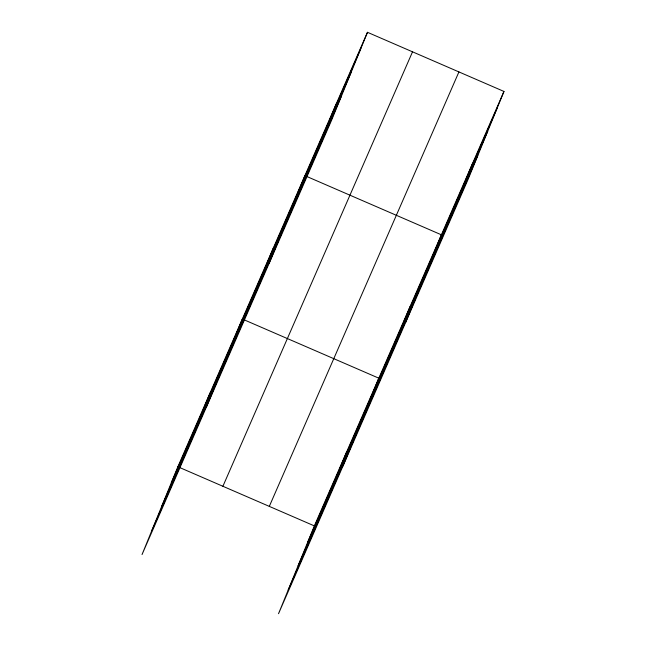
<?xml version="1.0" encoding="UTF-8"?>
<svg xmlns="http://www.w3.org/2000/svg" width="646" height="646" viewBox="0 0 646 646"><rect width="100%" height="100%" fill="white"/><g stroke="black" fill="none" stroke-linecap="round" stroke-linejoin="round"><path stroke-width="0.97" d="M367.477 32.3L177.86 466.759L142.031 554.559L331.64 120.099L367.477 32.3L503.969 91.441L468.14 179.241L278.523 613.7L314.36 525.901L503.969 91.441M203.514 409.039L210.095 392.897M206.502 406.843L242.331 319.043L378.822 378.185L342.994 465.984M267.032 263.495L273.613 247.353M269.075 263.471L304.904 175.672L441.396 234.813L405.567 322.612M329.605 120.124L336.186 103.982M340.006 468.18L346.587 452.038M403.524 322.637L410.113 306.495M466.097 179.265L472.686 163.123M171.279 482.893L360.888 48.434M161.629 506.545L351.238 72.086M151.681 530.907L341.298 96.448M222.902 486.277L412.519 51.817M269.309 506.383L458.926 71.924M307.771 542.034L497.388 107.575M298.121 565.686L487.73 131.227M288.173 590.048L477.79 155.589M177.86 466.759L314.36 525.901"/></g></svg>
